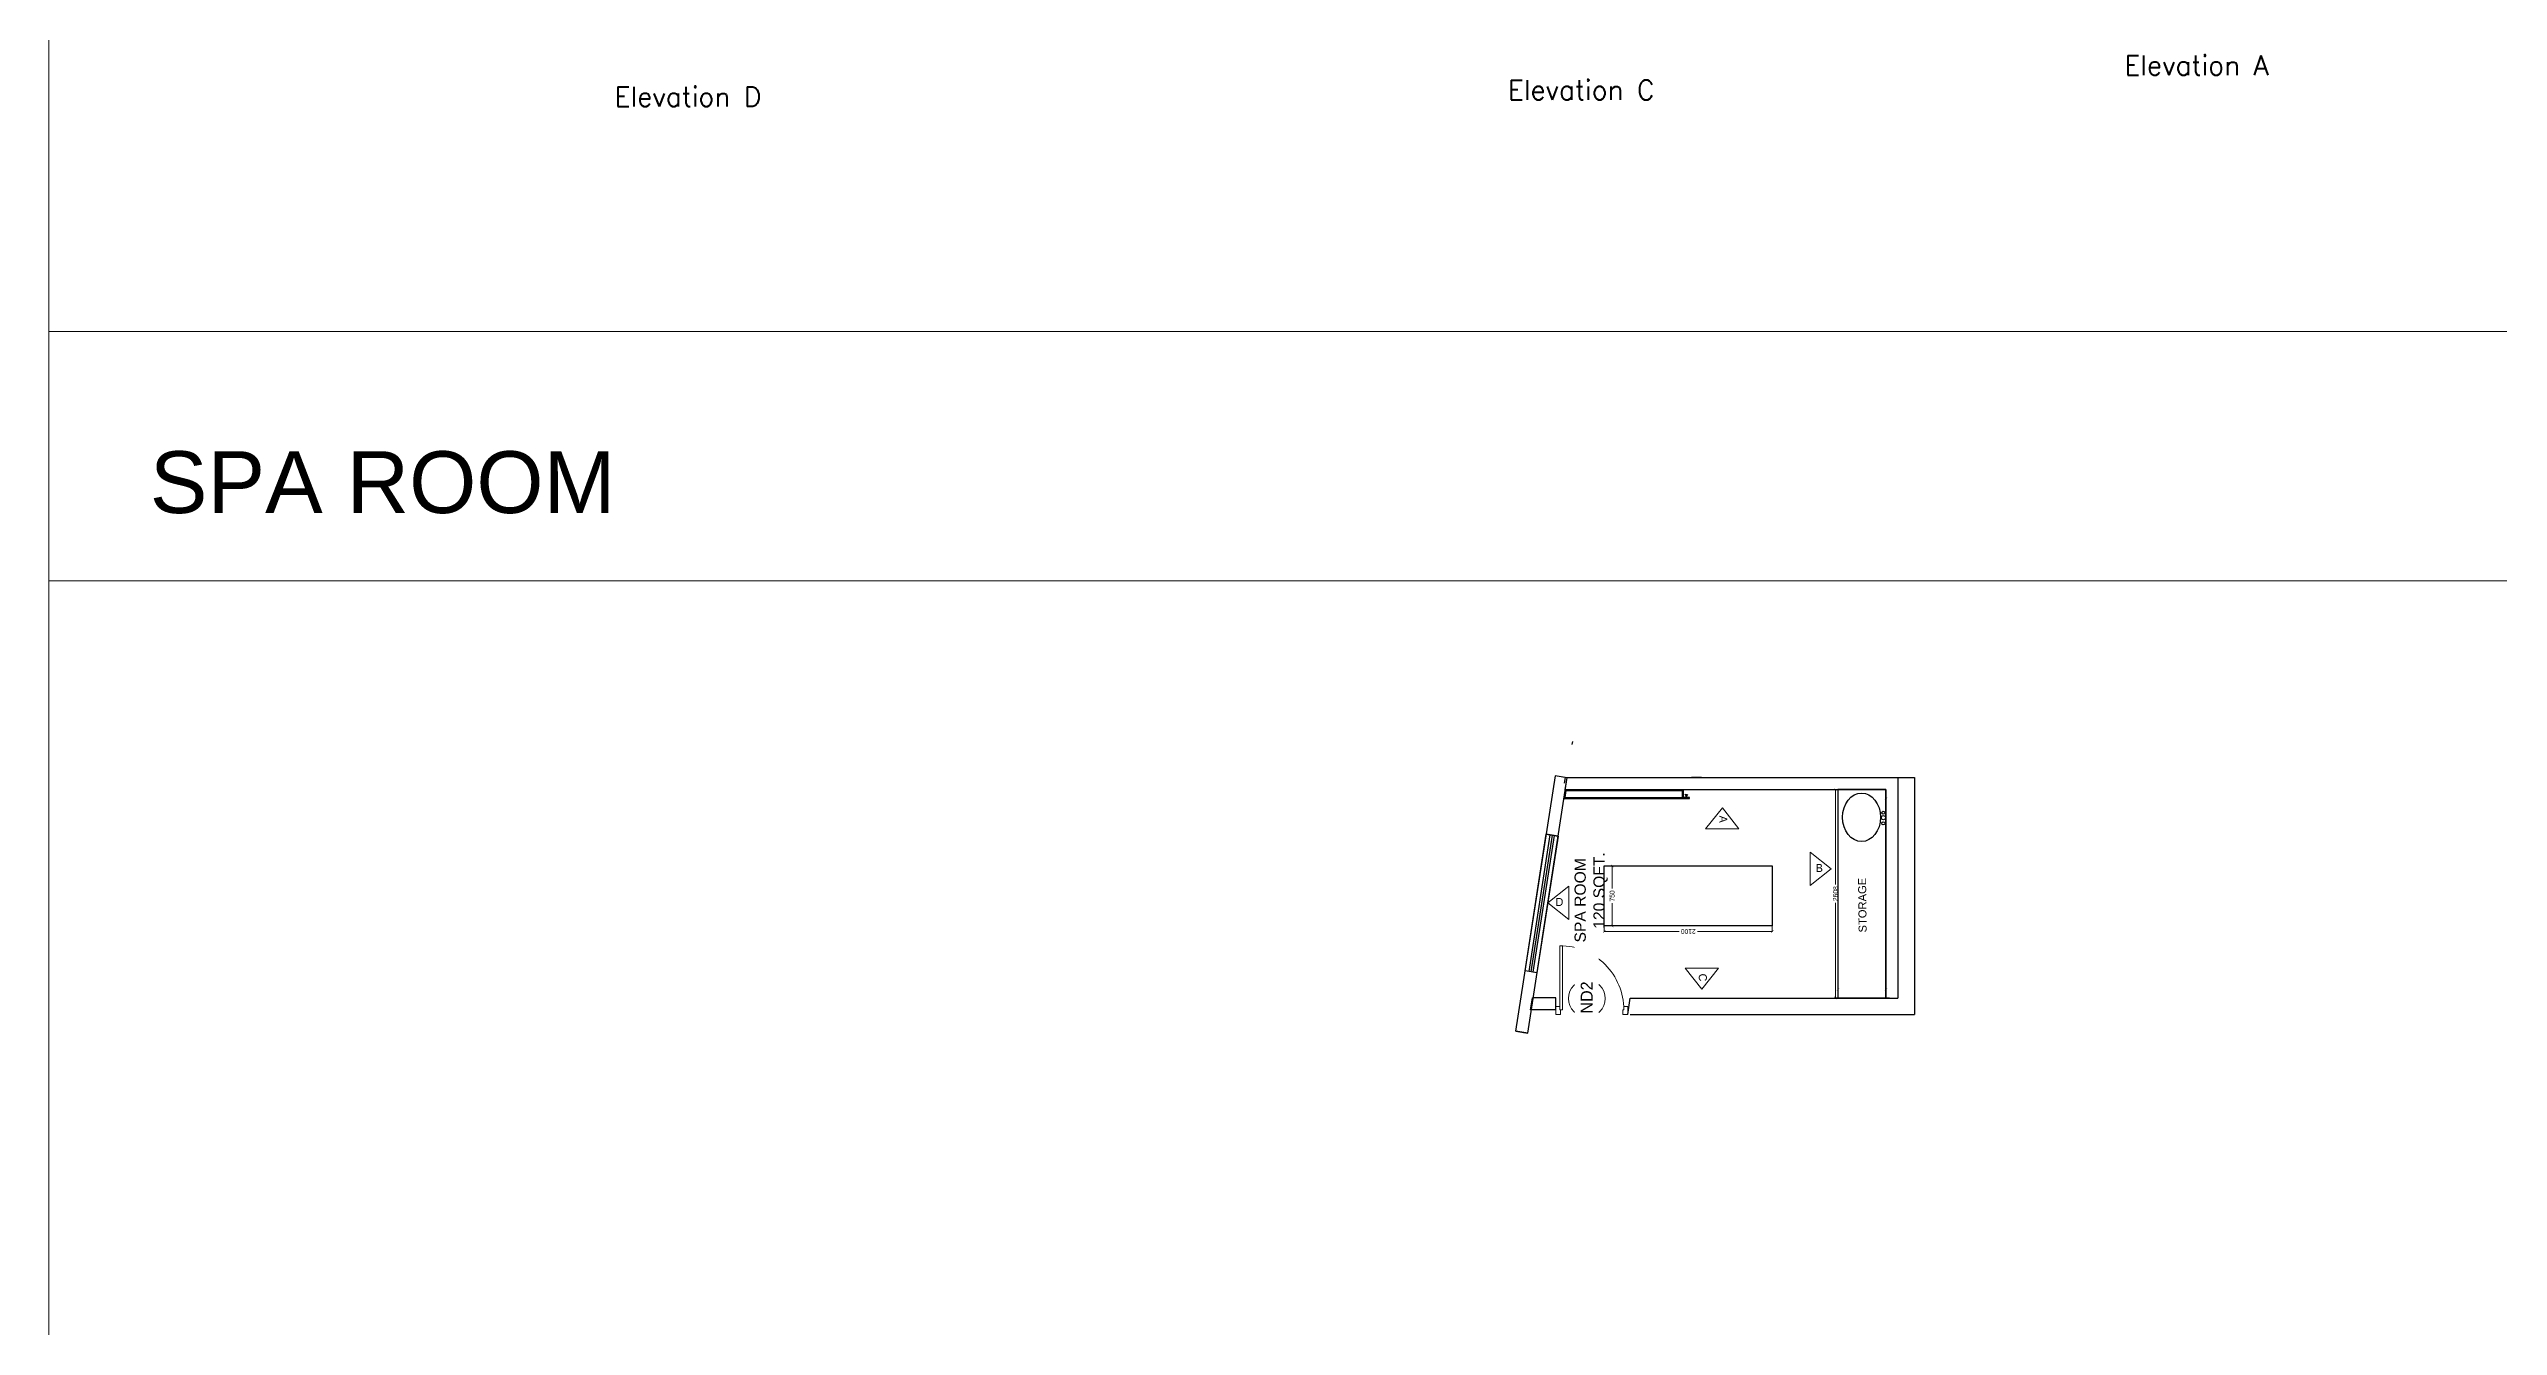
# Model space of a CAD drawing. Header units: millimetres. Extents: x 1464389 to 1998638, y -29162 to 256806.
# Drawn here: x 1520964 to 1551573, y 140105 to 156077 of the extents above; entities that cross this region are included whole.
import ezdxf

# ---------------------------------------------------------------- set-up
doc = ezdxf.new("R2010")
doc.units = ezdxf.units.MM
doc.header["$LTSCALE"] = 15
doc.linetypes.add('DASHED2', pattern=[0.375, 0.25, -0.125])
doc.layers.get('0').update_dxf_attribs({"lineweight": 5})
for name, color, linetype in [('A-TEXT', 4, 'Continuous'), ('A-WNDW', 4, 'Continuous'), ('COLUMN', 14, 'Continuous'), ('GFC Walls', 14, 'Continuous'), ('Layer 1', 7, 'Continuous'), ('NEW WALL', 5, 'Continuous'), ('Text', 250, 'Continuous')]:
    doc.layers.add(name, color=color, linetype=linetype)
for name, color, linetype, lineweight in [('dimension', 1, 'Continuous', 25), ('DOOR', 124, 'Continuous', 9), ('I-ANNO-SYMB', 6, 'Continuous', 20), ('LS_DR_TEXT', 7, 'Continuous', 13)]:
    doc.layers.add(name, color=color, linetype=linetype, lineweight=lineweight)
doc.layers.add('Furnitures', color=7, linetype='Continuous', lineweight=25, true_color=0x753b00)
doc.styles.add('ARIAL', font='arial.ttf')
doc.styles.add('ROMANS', font='romans.shx')
pattern_1 = [(45, (794835.233, 357280.274), (-4.49012806, 4.49012806), [])]

# ---------------------------------------------------------------- blocks, each defined once
blk = doc.blocks.new('_ArchTick')
at = {"color": 0, "linetype": 'ByBlock', "const_width": 0.15}
blk.add_lwpolyline([(-0.5, -0.5), (0.5, 0.5)], dxfattribs=at)
blk = doc.blocks.new('D900')
for points in [[(0, 840), (0, 900), (100, 900), (100, 850), (60, 850), (60, 840)], [(0, 60), (0, 0), (100, 0), (100, 50), (60, 50), (60, 60)]]:
    blk.add_lwpolyline(points, close=True)
blk.add_lwpolyline([(60, 850, -0.414214), (860, 50), (60, 50), (60, 85), (859, 85)], format="xyb")

msp = doc.modelspace()

# ---------------------------------------------------------------- hatches: boundary and pattern name
at = {"ltscale": 0.25, "true_color": 0x000000}
h = msp.add_hatch(dxfattribs=at)
h.set_pattern_fill('ANSI31', color=18, scale=2)
h.set_pattern_definition(pattern_1)
h.paths.add_polyline_path([(1540206.5, 146816.7), (1539916, 146816.7), (1539898.9, 146705.5), (1539898.9, 146704.7), (1540206.5, 146704.7), (1540206.5, 146717), (1539912.8, 146717.1), (1539926.3, 146804.7), (1540206.5, 146804.7)])
h = msp.add_hatch(dxfattribs=at)
h.set_pattern_fill('ANSI31', color=18, scale=2)
h.set_pattern_definition(pattern_1)
h.paths.add_polyline_path([(1541468, 146716.7), (1541393, 146716.7), (1541393, 146816.7), (1540206.5, 146816.7), (1540206.5, 146804.7), (1541381, 146804.7), (1541381, 146716.7), (1540206.5, 146717), (1540206.5, 146704.7), (1541393, 146704.7), (1541468, 146704.7)])
at = {"ltscale": 0.25, "true_color": 0xf8d731}
h = msp.add_hatch(color=40, dxfattribs=at)
h.dxf.hatch_style = 1
h.paths.add_polyline_path([(1541417.6, 146716.7), (1541442.6, 146716.7), (1541442.6, 146728.7), (1541417.6, 146728.7)])

# ---------------------------------------------------------------- linework, layer by layer
at = {"color": 40, "lineweight": 30, "ltscale": 0.25, "true_color": 0xf8d731}
for q in [(1541412.7, 146758.8), (1541447.5, 146758.8), (1541430.1, 146758.5)]:
    msp.add_line((1541430.1, 146728.7), q, dxfattribs=at)
at = {"color": 251, "ltscale": 0.25}
for p, q in [((1543292.1, 146819.7), (1543292.1, 145627.6)), ((1543373.8, 146816.7), (1543292.1, 146816.7)), ((1543923.8, 146816.7), (1543923.8, 146698.1)), ((1543292.1, 144205.3), (1543292.1, 145397.3)), ((1543969.4, 144208.3), (1543292.1, 144208.3)), ((1543923.8, 144208.3), (1543923.8, 144312.4))]:
    msp.add_line(p, q, dxfattribs=at)
for p, q in [((1539826.1, 146233.5), (1539678, 146256.8)), ((1539825.7, 146230.8), (1539682.7, 146253.2)), ((1539446.3, 143767.8), (1539298.1, 143791.1))]:
    msp.add_line(p, q)
at = {"color": 251}
for p, q in [((1540403.4, 145859.3), (1540501.6, 145859.3)), ((1540501.6, 145862.3), (1540501.6, 145575.2)), ((1540501.6, 145106.3), (1540501.6, 145393.3)), ((1540403.4, 145109.3), (1540403.4, 145039.9)), ((1540403.4, 145109.3), (1540501.6, 145109.3)), ((1542503.4, 145109.3), (1542503.4, 145039.9)), ((1540400.4, 145039.9), (1541338.4, 145039.9)), ((1542506.4, 145039.9), (1541568.4, 145039.9))]:
    msp.add_line(p, q, dxfattribs=at)
msp.add_lwpolyline([(1520964.5, 232978.4), (1662718.6, 232978.4), (1662718.6, -21144.5), (1520964.5, -21144.5)], close=True)
at = {"ltscale": 0.25}
for points in [[(1566247, 152543.6), (1520964.5, 152543.6)], [(1566247, 149424.8), (1520964.5, 149424.8)]]:
    msp.add_lwpolyline(points, dxfattribs=at)
msp.add_circle((1540184.4, 144202.2), 230.2)
msp.add_circle((1540184.4, 144202.2), 230.2)
at = {"layer": 'A-WNDW', "ltscale": 0.5}
for p, q in [((1539938.4, 146962.1), (1539790.2, 146985.4)), ((1539938.4, 146961.9), (1539790.2, 146985.2)), ((1539562.8, 144523.9), (1539414.6, 144547.2)), ((1539562.7, 144523.6), (1539414.6, 144546.9))]:
    msp.add_line(p, q, dxfattribs=at)
for points in [[(1539887.3, 146970.2), (1539887.3, 146970), (1539837.9, 146977.6), (1539837.9, 146977.9)], [(1539862.6, 146974), (1539862.6, 146973.8)], [(1539750.4, 146245.4), (1539487, 144535.5)], [(1539298.1, 143791.1), (1539446.3, 143767.8)], [(1539345.8, 143783.5), (1539395.3, 143775.9), (1539395.2, 143775.8)]]:
    msp.add_lwpolyline(points, dxfattribs=at)
for points in [[(1539561.1, 144523.9), (1539412.9, 144547.2), (1539678, 146256.8), (1539826.1, 146233.5)], [(1539775.1, 146241.6), (1539511.7, 144531.7), (1539462.3, 144539.3), (1539725.7, 146249.2)]]:
    msp.add_lwpolyline(points, close=True, dxfattribs=at)
at = {"layer": 'COLUMN', "color": 240, "true_color": 0xed1f24}
msp.add_line((1541618.3, 146966.7), (1542518.3, 146966.7), dxfattribs=at)
at = {"layer": 'dimension', "color": 251, "ltscale": 0.25}
for p in [(1541618.3, 146966.7), (1541493.5, 146963.7)]:
    msp.add_line(p, (1541493.5, 146966.7), dxfattribs=at)
at = {"layer": 'Furnitures', "ltscale": 0.25}
for p, q in [((1543323.8, 146816.7), (1543323.8, 144208.3)), ((1543923.8, 146816.7), (1543373.8, 146816.7)), ((1543923.8, 144208.3), (1543923.8, 146816.7)), ((1543373.8, 144208.3), (1543923.8, 144208.3))]:
    msp.add_line(p, q, dxfattribs=at)
at = {"layer": 'Furnitures'}
for p, q in [((1540403.4, 145109.3), (1540403.4, 145859.3)), ((1540403.4, 145859.3), (1542503.4, 145859.3)), ((1542503.4, 145859.3), (1542503.4, 145109.3)), ((1542503.4, 145109.3), (1540403.4, 145109.3))]:
    msp.add_line(p, q, dxfattribs=at)
at = {"layer": 'GFC Walls'}
for p, q in [((1540002.7, 147377.9), (1540008.3, 147414.6)), ((1539298.5, 143791), (1539792.4, 146985.1)), ((1539825.7, 146230.8), (1539677.5, 146254)), ((1539826.1, 146233.5), (1539678, 146256.8)), ((1539627, 144939.7), (1539741.9, 145685.9)), ((1539446.3, 143767.8), (1539298.1, 143791.1))]:
    msp.add_line(p, q, dxfattribs=at)
for points in [[(1539446.3, 143767.8), (1539939.1, 146966.7)], [(1539936.7, 146962.4), (1539936.7, 146962.2), (1539788.5, 146985.4)]]:
    msp.add_lwpolyline(points, dxfattribs=at)
at = {"layer": 'GFC Walls', "color": 252, "linetype": 'DASHED2', "ltscale": 20, "true_color": 0x939598}
msp.add_lwpolyline([(1539906.4, 146893.8), (1539917.7, 146965.4)], dxfattribs=at)
at = {"layer": 'I-ANNO-SYMB'}
for points in [[(1542086.5, 146323.5), (1541879.4, 146585.6), (1541670.2, 146323.5), (1542086.5, 146323.5)], [(1542976.6, 146030), (1543238.7, 145822.9), (1542976.6, 145613.7), (1542976.6, 146030)], [(1541831.3, 144581.5), (1541624.2, 144319.4), (1541415, 144581.5), (1541831.3, 144581.5)]]:
    msp.add_lwpolyline(points, dxfattribs=at)
at = {"layer": 'Layer 1'}
for p in [(1539446.3, 143767.8), (1539916, 146816.7)]:
    msp.add_line(p, (1539939.1, 146966.7), dxfattribs=at)
at = {"layer": 'Layer 1', "ltscale": 0.25}
for points in [[(1544073.8, 146966.7), (1544278.9, 146966.7)], [(1539898.9, 146705.5), (1539898.9, 146704.7), (1541393, 146704.7)], [(1539912.8, 146717.1), (1539926.3, 146804.7)], [(1539912.8, 146717.1), (1541381, 146716.7), (1541381, 146804.7)], [(1539915.7, 146816.7), (1539915.7, 146815.1)], [(1539916, 146816.7), (1541393, 146816.7)], [(1539926.3, 146804.7), (1541381, 146804.7)], [(1541393, 146716.7), (1541393, 146816.7)], [(1541393, 146704.7), (1541468, 146704.7), (1541468, 146716.7), (1541393, 146716.7)], [(1543923.8, 146816.7), (1543323.8, 146816.7)]]:
    msp.add_lwpolyline(points, dxfattribs=at)
for centre, radius in [((1543892.2, 146463.3), 26.3), ((1543890.6, 146524.6), 19), ((1543890.6, 146392.3), 19)]:
    msp.add_circle(centre, radius, dxfattribs=at)
msp.add_ellipse((1543618.6, 146467.8), major_axis=(0, 303.1), ratio=0.7821713, start_param=-4.712389, end_param=1.5707963, dxfattribs=at)
at = {"layer": 'NEW WALL'}
for p, q in [((1539916, 146816.7), (1539939.1, 146966.7)), ((1539939.1, 146966.7), (1544073.8, 146966.7)), ((1539916, 146816.7), (1543923.8, 146816.7)), ((1539482.4, 144060.9), (1539505.6, 144210.9)), ((1539796.7, 144210.9), (1539505.6, 144210.9)), ((1539796.7, 144060.9), (1539796.7, 144210.9)), ((1540696.5, 144001.8), (1540727.9, 144205.7)), ((1539796.7, 144060.9), (1539482.4, 144060.9))]:
    msp.add_line(p, q, dxfattribs=at)
for points in [[(1544073.8, 146966.7), (1544073.8, 144205.7)], [(1544278.9, 146966.7), (1544278.9, 144000.6)], [(1543923.8, 146816.7), (1543923.8, 144208.2)], [(1540727.9, 144205.7), (1544073.8, 144205.7)], [(1540727.9, 144000.6), (1544278.9, 144000.6)]]:
    msp.add_lwpolyline(points, dxfattribs=at)

# ---------------------------------------------------------------- block references
at = {"color": 251, "ltscale": 0.25, "xscale": 30, "yscale": 30, "zscale": 30}
for p, rotation in [((1543292.1, 146816.7), 90), ((1543292.1, 144208.3), 270), ((1543323.8, 144312.4), 180)]:
    msp.add_blockref('_ArchTick', p, dxfattribs=dict(at, rotation=rotation))
for p in [(1543923.8, 146698.1), (1543923.8, 144312.4)]:
    msp.add_blockref('_ArchTick', p, dxfattribs=at)
at = {"color": 251, "xscale": 30, "yscale": 30, "zscale": 30}
for p, rotation in [((1540501.6, 145859.3), 90), ((1540501.6, 145109.3), 270), ((1540403.4, 145039.9), 180)]:
    msp.add_blockref('_ArchTick', p, dxfattribs=dict(at, rotation=rotation))
msp.add_blockref('_ArchTick', (1542503.4, 145039.9), dxfattribs=at)
at = {"layer": 'DOOR', "xscale": -1, "rotation": 270}
msp.add_blockref('D900', (1539796.7, 144001.8), dxfattribs=at)

# ---------------------------------------------------------------- texts
at = {"color": 1, "ltscale": 0.25, "insert": (1543292.1, 145512.5), "char_height": 60, "attachment_point": 5, "rotation": 90, "style": 'ARIAL'}
msp.add_mtext('\\A1;2608', dxfattribs=at)
at = {"layer": 'Layer 1', "ltscale": 0.25, "style": 'ROMANS'}
for s, p in [('Elevation A', (1546902.7, 155749.8)), ('Elevation D', (1528033.4, 155358)), ('Elevation C', (1539197.4, 155442.4))]:
    msp.add_text(s, height=244.532, dxfattribs=at).set_placement(p)
at = {"layer": 'LS_DR_TEXT', "char_height": 100, "rotation": 270}
for s, insert, attachment_point in [('A', (1541940.1, 146488.5), 1), ('C', (1541684.8, 144416.5), 3)]:
    msp.add_mtext_dynamic_manual_height_columns(s, width=102.811, gutter_width=375, heights=[0], dxfattribs=dict(at, insert=insert, attachment_point=attachment_point))
at = {"layer": 'LS_DR_TEXT', "insert": (1543135.3, 145883.6), "char_height": 100, "attachment_point": 3}
msp.add_mtext_dynamic_manual_height_columns('B', width=102.811, gutter_width=375, heights=[0], dxfattribs=at)
at = {"layer": 'Text', "color": 3, "style": 'ARIAL'}
msp.add_text('SPA ROOM', height=773.26, dxfattribs=at).set_placement((1522224.5, 150272.3))
at = {"layer": 'Text', "style": 'ARIAL'}
for s, height, rotation, p in [('   120 SQFT.', 140, 90, (1540407.5, 144910.8)), ('SPA ROOM', 140, 90, (1540171.6, 144902)), ('STORAGE', 100, 90.57479, (1543682, 145028))]:
    msp.add_text(s, height=height, rotation=rotation, dxfattribs=at).set_placement(p)

# ---------------------------------------------------------------- next in the draw order: texts
at = {"color": 1, "char_height": 60, "attachment_point": 5, "style": 'ARIAL', "bg_fill": 3, "box_fill_scale": 1.1, "bg_fill_color": 256, "bg_fill_true_color": 13158600, "bg_fill_transparency": 0}
for s, insert, rotation in [('\\A1;750', (1540501.6, 145484.3), 90), ('\\A1;2100', (1541453.4, 145039.9), 180)]:
    msp.add_mtext(s, dxfattribs=dict(at, insert=insert, rotation=rotation))

# ---------------------------------------------------------------- next in the draw order: texts
at = {"layer": 'A-TEXT', "insert": (1540108.2, 144013.9), "char_height": 150, "width": 1706.878, "attachment_point": 1, "rotation": 90, "bg_fill": 2}
msp.add_mtext('ND2', dxfattribs=at)

# ---------------------------------------------------------------- next in the draw order: linework, layer by layer
at = {"layer": 'I-ANNO-SYMB'}
msp.add_lwpolyline([(1539959.7, 145605.3), (1539697.6, 145398.2), (1539959.7, 145189), (1539959.7, 145605.3)], dxfattribs=at)

# ---------------------------------------------------------------- next in the draw order: texts
at = {"layer": 'LS_DR_TEXT', "insert": (1539794.6, 145458.8), "char_height": 100, "attachment_point": 1}
msp.add_mtext_dynamic_manual_height_columns('D', width=102.811, gutter_width=375, heights=[0], dxfattribs=at)

doc.saveas('drawing.dxf')
